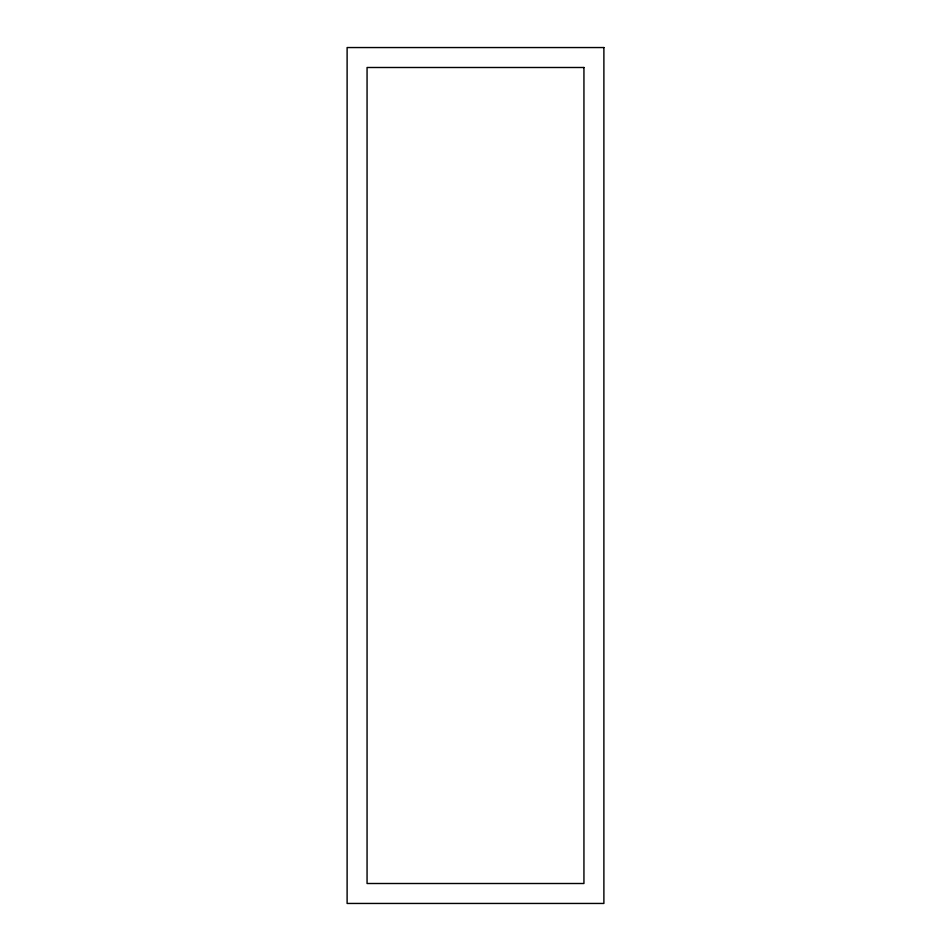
<?xml version="1.0" encoding="UTF-8"?>
<svg xmlns="http://www.w3.org/2000/svg" width="951" height="951" viewBox="0 0 951 951"><rect width="100%" height="100%" fill="white"/><g stroke="black" fill="none" stroke-linecap="round" stroke-linejoin="round"><path stroke-width="1.43" d="M603.885 47.55L347.115 47.55L347.115 903.45L603.885 903.45L603.885 47.55M583.938 67.497L367.062 67.497L367.062 883.503L583.938 883.503L583.938 67.497"/></g></svg>
